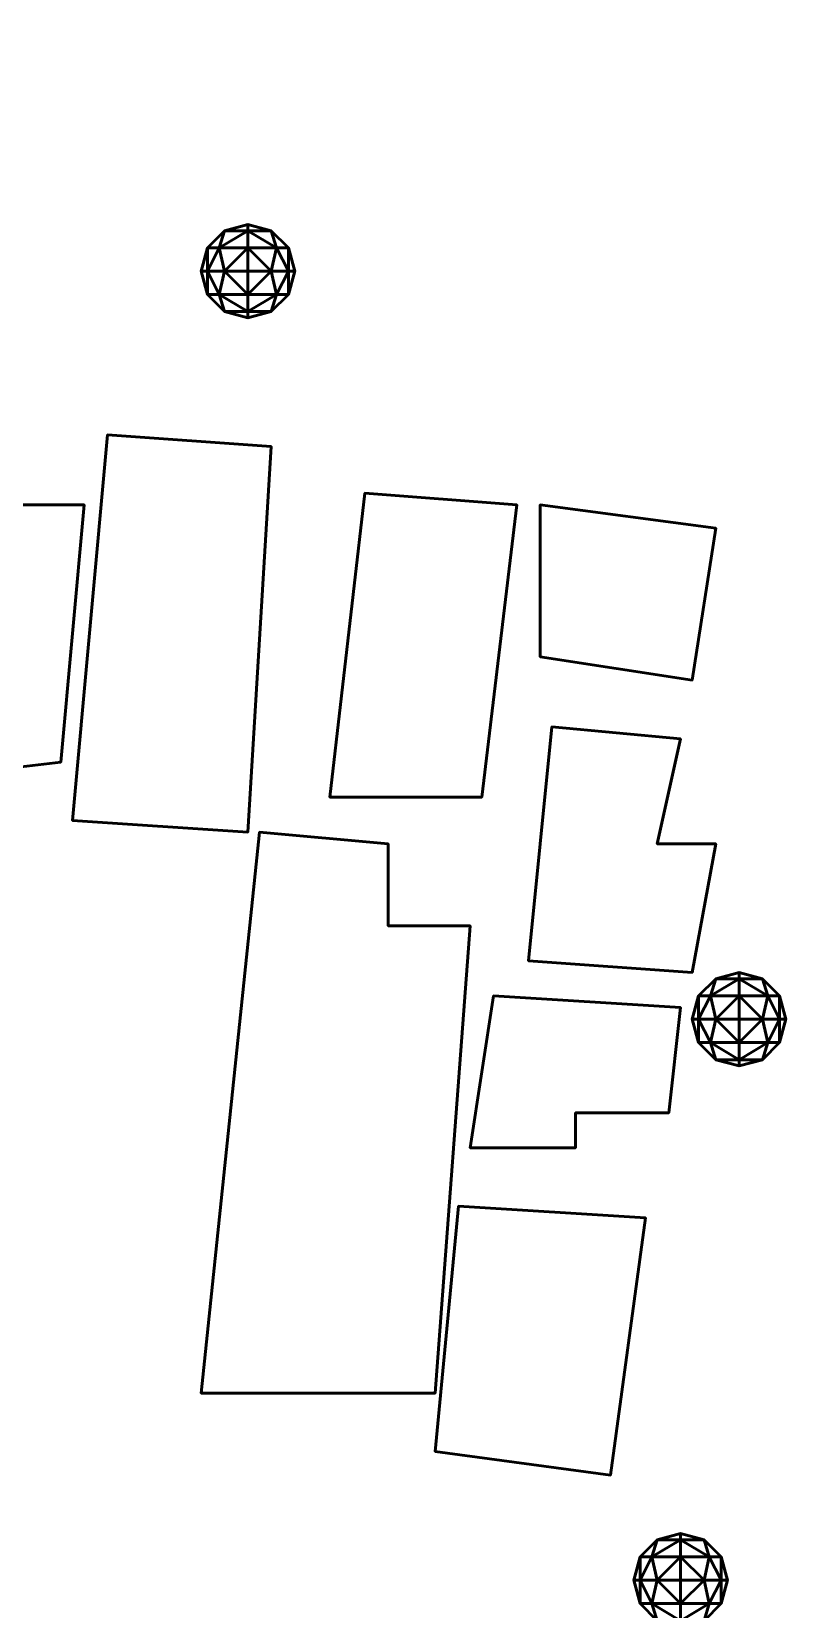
# Model space of a CAD drawing. Header units: metres. Extents: x -246 to 254, y -250 to 250.
# Drawn here: x -145.2 to -112.2, y -33.2 to 34.2 of the extents above; entities that cross this region are included whole.
import ezdxf

# ---------------------------------------------------------------- set-up
doc = ezdxf.new("R2010")
doc.units = ezdxf.units.M
doc.header["$LTSCALE"] = 5.08
doc.layers.add('一般', color=7, linetype='Continuous', lineweight=5)

# ---------------------------------------------------------------- blocks, each defined once
blk = doc.blocks.new('市街地地図 (3D)')
at = {"layer": '一般', "color": 31, "linetype": 'Continuous', "lineweight": 50}
for points in [[(-168.5, 52.5), (-168.5, 52.5, 6), (-170, 36, 6), (-170, 36)], [(-161.5, 52), (-161.5, 52, 6), (-168.5, 52.5, 6), (-168.5, 52.5)], [(-162.5, 35.5), (-162.5, 35.5, 6), (-161.5, 52, 6), (-161.5, 52)], [(-157.5, 50), (-157.5, 50, 9), (-159, 37, 9), (-159, 37)], [(-151, 49.5), (-151, 49.5, 9), (-157.5, 50, 9), (-157.5, 50)], [(-169.5, 49.5), (-169.5, 49.5, 6), (-178, 49.5, 6), (-178, 49.5)], [(-170.5, 38.5), (-170.5, 38.5, 6), (-169.5, 49.5, 6), (-169.5, 49.5)], [(-152.5, 37), (-152.5, 37, 9), (-151, 49.5, 9), (-151, 49.5)], [(-142.5, 48.5), (-142.5, 48.5, 3.6), (-150, 49.5, 3.6), (-150, 49.5)], [(-150, 49.5), (-150, 49.5, 3.6), (-150, 43, 3.6), (-150, 43)], [(-143.5, 42), (-143.5, 42, 3.6), (-142.5, 48.5, 3.6), (-142.5, 48.5)], [(-150, 43), (-150, 43, 3.6), (-143.5, 42, 3.6), (-143.5, 42)], [(-149.5, 40), (-149.5, 40, 3), (-150.5, 30, 3), (-150.5, 30)], [(-144, 39.5), (-144, 39.5, 3), (-149.5, 40, 3), (-149.5, 40)], [(-145, 35), (-145, 35, 3), (-144, 39.5, 3), (-144, 39.5)], [(-179, 37.5), (-179, 37.5, 6), (-170.5, 38.5, 6), (-170.5, 38.5)], [(-159, 37), (-159, 37, 9), (-152.5, 37, 9), (-152.5, 37)], [(-170, 36), (-170, 36, 6), (-162.5, 35.5, 6), (-162.5, 35.5)], [(-162, 35.5), (-162, 35.5, 6), (-164.5, 11.5, 6), (-164.5, 11.5)], [(-156.5, 35), (-156.5, 35, 6), (-162, 35.5, 6), (-162, 35.5)], [(-156.5, 31.5), (-156.5, 31.5, 6), (-156.5, 35, 6), (-156.5, 35)], [(-142.5, 35), (-142.5, 35, 3), (-145, 35, 3), (-145, 35)], [(-143.5, 29.5), (-143.5, 29.5, 3), (-142.5, 35, 3), (-142.5, 35)], [(-153, 31.5), (-153, 31.5, 6), (-156.5, 31.5, 6), (-156.5, 31.5)], [(-154.5, 11.5), (-154.5, 11.5, 6), (-153, 31.5, 6), (-153, 31.5)], [(-150.5, 30), (-150.5, 30, 3), (-143.5, 29.5, 3), (-143.5, 29.5)], [(-152, 28.5), (-152, 28.5, 6), (-153, 22, 6), (-153, 22)], [(-144, 28), (-144, 28, 6), (-152, 28.5, 6), (-152, 28.5)], [(-144.5, 23.5), (-144.5, 23.5, 6), (-144, 28, 6), (-144, 28)], [(-148.5, 23.5), (-148.5, 23.5, 6), (-144.5, 23.5, 6), (-144.5, 23.5)], [(-148.5, 22), (-148.5, 22, 6), (-148.5, 23.5, 6), (-148.5, 23.5)], [(-153, 22), (-153, 22, 6), (-148.5, 22, 6), (-148.5, 22)], [(-153.5, 19.5), (-153.5, 19.5, 6), (-154.5, 9, 6), (-154.5, 9)], [(-145.5, 19), (-145.5, 19, 6), (-153.5, 19.5, 6), (-153.5, 19.5)], [(-147, 8), (-147, 8, 6), (-145.5, 19, 6), (-145.5, 19)], [(-164.5, 11.5), (-164.5, 11.5, 6), (-154.5, 11.5, 6), (-154.5, 11.5)], [(-154.5, 9), (-154.5, 9, 6), (-147, 8, 6), (-147, 8)]]:
    blk.add_3dface(points, dxfattribs=at)
for points, invisible_edges in [([(-168.5, 52.5, 6), (-170, 36, 6), (-162.5, 35.5, 6), (-161.5, 52, 6)], 8), ([(-168.5, 52.5), (-170, 36), (-162.5, 35.5), (-161.5, 52)], 8), ([(-157.5, 50, 9), (-159, 37, 9), (-152.5, 37, 9), (-151, 49.5, 9)], 8), ([(-157.5, 50), (-159, 37), (-152.5, 37), (-151, 49.5)], 8), ([(-178, 49.5, 6), (-179, 37.5, 6), (-170.5, 38.5, 6), (-169.5, 49.5, 6)], 8), ([(-178, 49.5), (-179, 37.5), (-170.5, 38.5), (-169.5, 49.5)], 8), ([(-150, 49.5, 3.6), (-150, 43, 3.6), (-143.5, 42, 3.6), (-142.5, 48.5, 3.6)], 8), ([(-150, 49.5), (-150, 43), (-143.5, 42), (-142.5, 48.5)], 8), ([(-145, 35, 3), (-149.5, 40, 3), (-150.5, 30, 3), (-145, 35, 3)], 13), ([(-145, 35), (-149.5, 40), (-150.5, 30), (-145, 35)], 13), ([(-145, 35, 3), (-144, 39.5, 3), (-149.5, 40, 3), (-145, 35, 3)], 12), ([(-145, 35), (-144, 39.5), (-149.5, 40), (-145, 35)], 12), ([(-156.5, 31.5, 6), (-162, 35.5, 6), (-164.5, 11.5, 6), (-156.5, 31.5, 6)], 13), ([(-156.5, 31.5), (-162, 35.5), (-164.5, 11.5), (-156.5, 31.5)], 13), ([(-156.5, 31.5, 6), (-156.5, 35, 6), (-162, 35.5, 6), (-156.5, 31.5, 6)], 12), ([(-156.5, 31.5), (-156.5, 35), (-162, 35.5), (-156.5, 31.5)], 12), ([(-150.5, 30, 3), (-143.5, 29.5, 3), (-145, 35, 3), (-150.5, 30, 3)], 14), ([(-150.5, 30), (-143.5, 29.5), (-145, 35), (-150.5, 30)], 14), ([(-143.5, 29.5, 3), (-142.5, 35, 3), (-145, 35, 3), (-143.5, 29.5, 3)], 12), ([(-143.5, 29.5), (-142.5, 35), (-145, 35), (-143.5, 29.5)], 12), ([(-164.5, 11.5, 6), (-154.5, 11.5, 6), (-156.5, 31.5, 6), (-164.5, 11.5, 6)], 14), ([(-164.5, 11.5), (-154.5, 11.5), (-156.5, 31.5), (-164.5, 11.5)], 14), ([(-154.5, 11.5, 6), (-153, 31.5, 6), (-156.5, 31.5, 6), (-154.5, 11.5, 6)], 12), ([(-154.5, 11.5), (-153, 31.5), (-156.5, 31.5), (-154.5, 11.5)], 12), ([(-152, 28.5, 6), (-153, 22, 6), (-148.5, 23.5, 6), (-152, 28.5, 6)], 14), ([(-152, 28.5), (-153, 22), (-148.5, 23.5), (-152, 28.5)], 14), ([(-144, 28, 6), (-152, 28.5, 6), (-148.5, 23.5, 6), (-144, 28, 6)], 14), ([(-144, 28), (-152, 28.5), (-148.5, 23.5), (-144, 28)], 14), ([(-148.5, 23.5, 6), (-144.5, 23.5, 6), (-144, 28, 6), (-148.5, 23.5, 6)], 12), ([(-148.5, 23.5), (-144.5, 23.5), (-144, 28), (-148.5, 23.5)], 12), ([(-153, 22, 6), (-148.5, 22, 6), (-148.5, 23.5, 6), (-153, 22, 6)], 12), ([(-153, 22), (-148.5, 22), (-148.5, 23.5), (-153, 22)], 12), ([(-153.5, 19.5, 6), (-154.5, 9, 6), (-147, 8, 6), (-145.5, 19, 6)], 8), ([(-153.5, 19.5), (-154.5, 9), (-147, 8), (-145.5, 19)], 8)]:
    blk.add_3dface(points, dxfattribs=dict(at, invisible_edges=invisible_edges))
blk = doc.blocks.new('アーケイド (3D)')
at = {"layer": '一般', "color": 1}
blk.add_blockref('市街地地図 (3D)', (0, 0), dxfattribs=at)
blk = doc.blocks.new('NW4 (3D)')
at = {"layer": '一般', "color": 4, "linetype": 'Continuous', "lineweight": 50}
for points in [[(-162.5, 61.232, -1), (-163.5, 61.232), (-162.5, 61.5)], [(-163.5, 61.232), (-162.5, 61.232, 1), (-162.5, 61.5)], [(-162.5, 61.232, 1), (-161.5, 61.232), (-162.5, 61.5)], [(-161.5, 61.232), (-162.5, 61.232, -1), (-162.5, 61.5)], [(-163.725, 60.5, -1.225), (-164.232, 60.5), (-163.5, 61.232)], [(-164.232, 60.5), (-163.725, 60.5, 1.225), (-163.5, 61.232)], [(-162.5, 60.5, -1.732), (-163.725, 60.5, -1.225), (-162.5, 61.232, -1)], [(-162.5, 61.232, -1), (-163.725, 60.5, -1.225), (-163.5, 61.232)], [(-163.5, 61.232), (-163.725, 60.5, 1.225), (-162.5, 61.232, 1)], [(-163.725, 60.5, 1.225), (-162.5, 60.5, 1.732), (-162.5, 61.232, 1)], [(-162.5, 60.5, 1.732), (-161.275, 60.5, 1.225), (-162.5, 61.232, 1)], [(-162.5, 61.232, 1), (-161.275, 60.5, 1.225), (-161.5, 61.232)], [(-161.5, 61.232), (-161.275, 60.5, -1.225), (-162.5, 61.232, -1)], [(-161.275, 60.5, -1.225), (-162.5, 60.5, -1.732), (-162.5, 61.232, -1)], [(-161.275, 60.5, 1.225), (-160.768, 60.5), (-161.5, 61.232)], [(-160.768, 60.5), (-161.275, 60.5, -1.225), (-161.5, 61.232)], [(-164.232, 59.5, -1), (-164.5, 59.5), (-164.232, 60.5)], [(-164.5, 59.5), (-164.232, 59.5, 1), (-164.232, 60.5)], [(-163.5, 59.5, -1.732), (-164.232, 59.5, -1), (-163.725, 60.5, -1.225)], [(-163.725, 60.5, -1.225), (-164.232, 59.5, -1), (-164.232, 60.5)], [(-164.232, 60.5), (-164.232, 59.5, 1), (-163.725, 60.5, 1.225)], [(-164.232, 59.5, 1), (-163.5, 59.5, 1.732), (-163.725, 60.5, 1.225)], [(-162.5, 60.5, -1.732), (-163.5, 59.5, -1.732), (-163.725, 60.5, -1.225)], [(-163.725, 60.5, 1.225), (-163.5, 59.5, 1.732), (-162.5, 60.5, 1.732)], [(-162.5, 59.5, -2), (-163.5, 59.5, -1.732), (-162.5, 60.5, -1.732)], [(-163.5, 59.5, 1.732), (-162.5, 59.5, 2), (-162.5, 60.5, 1.732)], [(-162.5, 59.5, 2), (-161.5, 59.5, 1.732), (-162.5, 60.5, 1.732)], [(-162.5, 60.5, 1.732), (-161.5, 59.5, 1.732), (-161.275, 60.5, 1.225)], [(-161.275, 60.5, -1.225), (-161.5, 59.5, -1.732), (-162.5, 60.5, -1.732)], [(-161.5, 59.5, -1.732), (-162.5, 59.5, -2), (-162.5, 60.5, -1.732)], [(-161.5, 59.5, 1.732), (-160.768, 59.5, 1), (-161.275, 60.5, 1.225)], [(-160.768, 59.5, -1), (-161.5, 59.5, -1.732), (-161.275, 60.5, -1.225)], [(-161.275, 60.5, 1.225), (-160.768, 59.5, 1), (-160.768, 60.5)], [(-160.768, 60.5), (-160.768, 59.5, -1), (-161.275, 60.5, -1.225)], [(-160.768, 59.5, 1), (-160.5, 59.5), (-160.768, 60.5)], [(-160.5, 59.5), (-160.768, 59.5, -1), (-160.768, 60.5)], [(-164.232, 59.5, -1), (-164.232, 58.5), (-164.5, 59.5)], [(-164.5, 59.5), (-164.232, 58.5), (-164.232, 59.5, 1)], [(-163.5, 59.5, -1.732), (-163.725, 58.5, -1.225), (-164.232, 59.5, -1)], [(-163.725, 58.5, -1.225), (-164.232, 58.5), (-164.232, 59.5, -1)], [(-164.232, 58.5), (-163.725, 58.5, 1.225), (-164.232, 59.5, 1)], [(-164.232, 59.5, 1), (-163.725, 58.5, 1.225), (-163.5, 59.5, 1.732)], [(-162.5, 58.5, -1.732), (-163.725, 58.5, -1.225), (-163.5, 59.5, -1.732)], [(-163.725, 58.5, 1.225), (-162.5, 58.5, 1.732), (-163.5, 59.5, 1.732)], [(-162.5, 59.5, -2), (-162.5, 58.5, -1.732), (-163.5, 59.5, -1.732)], [(-163.5, 59.5, 1.732), (-162.5, 58.5, 1.732), (-162.5, 59.5, 2)], [(-162.5, 59.5, 2), (-162.5, 58.5, 1.732), (-161.5, 59.5, 1.732)], [(-162.5, 58.5, 1.732), (-161.275, 58.5, 1.225), (-161.5, 59.5, 1.732)], [(-161.275, 58.5, -1.225), (-162.5, 58.5, -1.732), (-161.5, 59.5, -1.732)], [(-161.5, 59.5, -1.732), (-162.5, 58.5, -1.732), (-162.5, 59.5, -2)], [(-161.5, 59.5, 1.732), (-161.275, 58.5, 1.225), (-160.768, 59.5, 1)], [(-160.768, 59.5, -1), (-161.275, 58.5, -1.225), (-161.5, 59.5, -1.732)], [(-161.275, 58.5, 1.225), (-160.768, 58.5), (-160.768, 59.5, 1)], [(-160.768, 58.5), (-161.275, 58.5, -1.225), (-160.768, 59.5, -1)], [(-160.768, 59.5, 1), (-160.768, 58.5), (-160.5, 59.5)], [(-160.5, 59.5), (-160.768, 58.5), (-160.768, 59.5, -1)], [(-163.725, 58.5, -1.225), (-163.5, 57.768), (-164.232, 58.5)], [(-164.232, 58.5), (-163.5, 57.768), (-163.725, 58.5, 1.225)], [(-162.5, 58.5, -1.732), (-162.5, 57.768, -1), (-163.725, 58.5, -1.225)], [(-162.5, 57.768, -1), (-163.5, 57.768), (-163.725, 58.5, -1.225)], [(-163.5, 57.768), (-162.5, 57.768, 1), (-163.725, 58.5, 1.225)], [(-163.725, 58.5, 1.225), (-162.5, 57.768, 1), (-162.5, 58.5, 1.732)], [(-162.5, 58.5, 1.732), (-162.5, 57.768, 1), (-161.275, 58.5, 1.225)], [(-162.5, 57.768, 1), (-161.5, 57.768), (-161.275, 58.5, 1.225)], [(-161.5, 57.768), (-162.5, 57.768, -1), (-161.275, 58.5, -1.225)], [(-161.275, 58.5, -1.225), (-162.5, 57.768, -1), (-162.5, 58.5, -1.732)], [(-161.275, 58.5, 1.225), (-161.5, 57.768), (-160.768, 58.5)], [(-160.768, 58.5), (-161.5, 57.768), (-161.275, 58.5, -1.225)], [(-162.5, 57.768, -1), (-162.5, 57.5), (-163.5, 57.768)], [(-163.5, 57.768), (-162.5, 57.5), (-162.5, 57.768, 1)], [(-162.5, 57.768, 1), (-162.5, 57.5), (-161.5, 57.768)], [(-161.5, 57.768), (-162.5, 57.5), (-162.5, 57.768, -1)], [(-142.725, 28.5, -1.225), (-143.232, 28.5), (-142.5, 29.232)], [(-143.232, 28.5), (-142.725, 28.5, 1.225), (-142.5, 29.232)], [(-141.5, 28.5, -1.732), (-142.725, 28.5, -1.225), (-141.5, 29.232, -1)], [(-141.5, 29.232, -1), (-142.725, 28.5, -1.225), (-142.5, 29.232)], [(-142.5, 29.232), (-142.725, 28.5, 1.225), (-141.5, 29.232, 1)], [(-142.725, 28.5, 1.225), (-141.5, 28.5, 1.732), (-141.5, 29.232, 1)], [(-141.5, 29.232, -1), (-142.5, 29.232), (-141.5, 29.5)], [(-142.5, 29.232), (-141.5, 29.232, 1), (-141.5, 29.5)], [(-141.5, 29.232, 1), (-140.5, 29.232), (-141.5, 29.5)], [(-140.5, 29.232), (-141.5, 29.232, -1), (-141.5, 29.5)], [(-141.5, 28.5, 1.732), (-140.275, 28.5, 1.225), (-141.5, 29.232, 1)], [(-141.5, 29.232, 1), (-140.275, 28.5, 1.225), (-140.5, 29.232)], [(-140.5, 29.232), (-140.275, 28.5, -1.225), (-141.5, 29.232, -1)], [(-140.275, 28.5, -1.225), (-141.5, 28.5, -1.732), (-141.5, 29.232, -1)], [(-140.275, 28.5, 1.225), (-139.768, 28.5), (-140.5, 29.232)], [(-139.768, 28.5), (-140.275, 28.5, -1.225), (-140.5, 29.232)], [(-143.232, 27.5, -1), (-143.5, 27.5), (-143.232, 28.5)], [(-143.5, 27.5), (-143.232, 27.5, 1), (-143.232, 28.5)], [(-142.5, 27.5, -1.732), (-143.232, 27.5, -1), (-142.725, 28.5, -1.225)], [(-142.725, 28.5, -1.225), (-143.232, 27.5, -1), (-143.232, 28.5)], [(-143.232, 28.5), (-143.232, 27.5, 1), (-142.725, 28.5, 1.225)], [(-143.232, 27.5, 1), (-142.5, 27.5, 1.732), (-142.725, 28.5, 1.225)], [(-141.5, 28.5, -1.732), (-142.5, 27.5, -1.732), (-142.725, 28.5, -1.225)], [(-142.725, 28.5, 1.225), (-142.5, 27.5, 1.732), (-141.5, 28.5, 1.732)], [(-141.5, 27.5, -2), (-142.5, 27.5, -1.732), (-141.5, 28.5, -1.732)], [(-142.5, 27.5, 1.732), (-141.5, 27.5, 2), (-141.5, 28.5, 1.732)], [(-141.5, 27.5, 2), (-140.5, 27.5, 1.732), (-141.5, 28.5, 1.732)], [(-141.5, 28.5, 1.732), (-140.5, 27.5, 1.732), (-140.275, 28.5, 1.225)], [(-140.275, 28.5, -1.225), (-140.5, 27.5, -1.732), (-141.5, 28.5, -1.732)], [(-140.5, 27.5, -1.732), (-141.5, 27.5, -2), (-141.5, 28.5, -1.732)], [(-140.5, 27.5, 1.732), (-139.768, 27.5, 1), (-140.275, 28.5, 1.225)], [(-139.768, 27.5, -1), (-140.5, 27.5, -1.732), (-140.275, 28.5, -1.225)], [(-140.275, 28.5, 1.225), (-139.768, 27.5, 1), (-139.768, 28.5)], [(-139.768, 28.5), (-139.768, 27.5, -1), (-140.275, 28.5, -1.225)], [(-139.768, 27.5, 1), (-139.5, 27.5), (-139.768, 28.5)], [(-139.5, 27.5), (-139.768, 27.5, -1), (-139.768, 28.5)], [(-143.232, 27.5, -1), (-143.232, 26.5), (-143.5, 27.5)], [(-143.5, 27.5), (-143.232, 26.5), (-143.232, 27.5, 1)], [(-142.5, 27.5, -1.732), (-142.725, 26.5, -1.225), (-143.232, 27.5, -1)], [(-142.725, 26.5, -1.225), (-143.232, 26.5), (-143.232, 27.5, -1)], [(-143.232, 26.5), (-142.725, 26.5, 1.225), (-143.232, 27.5, 1)], [(-143.232, 27.5, 1), (-142.725, 26.5, 1.225), (-142.5, 27.5, 1.732)], [(-141.5, 26.5, -1.732), (-142.725, 26.5, -1.225), (-142.5, 27.5, -1.732)], [(-142.725, 26.5, 1.225), (-141.5, 26.5, 1.732), (-142.5, 27.5, 1.732)], [(-141.5, 27.5, -2), (-141.5, 26.5, -1.732), (-142.5, 27.5, -1.732)], [(-142.5, 27.5, 1.732), (-141.5, 26.5, 1.732), (-141.5, 27.5, 2)], [(-141.5, 27.5, 2), (-141.5, 26.5, 1.732), (-140.5, 27.5, 1.732)], [(-141.5, 26.5, 1.732), (-140.275, 26.5, 1.225), (-140.5, 27.5, 1.732)], [(-140.275, 26.5, -1.225), (-141.5, 26.5, -1.732), (-140.5, 27.5, -1.732)], [(-140.5, 27.5, -1.732), (-141.5, 26.5, -1.732), (-141.5, 27.5, -2)], [(-140.5, 27.5, 1.732), (-140.275, 26.5, 1.225), (-139.768, 27.5, 1)], [(-139.768, 27.5, -1), (-140.275, 26.5, -1.225), (-140.5, 27.5, -1.732)], [(-140.275, 26.5, 1.225), (-139.768, 26.5), (-139.768, 27.5, 1)], [(-139.768, 26.5), (-140.275, 26.5, -1.225), (-139.768, 27.5, -1)], [(-139.768, 27.5, 1), (-139.768, 26.5), (-139.5, 27.5)], [(-139.5, 27.5), (-139.768, 26.5), (-139.768, 27.5, -1)], [(-142.725, 26.5, -1.225), (-142.5, 25.768), (-143.232, 26.5)], [(-143.232, 26.5), (-142.5, 25.768), (-142.725, 26.5, 1.225)], [(-141.5, 26.5, -1.732), (-141.5, 25.768, -1), (-142.725, 26.5, -1.225)], [(-141.5, 25.768, -1), (-142.5, 25.768), (-142.725, 26.5, -1.225)], [(-142.5, 25.768), (-141.5, 25.768, 1), (-142.725, 26.5, 1.225)], [(-142.725, 26.5, 1.225), (-141.5, 25.768, 1), (-141.5, 26.5, 1.732)], [(-141.5, 26.5, 1.732), (-141.5, 25.768, 1), (-140.275, 26.5, 1.225)], [(-141.5, 25.768, 1), (-140.5, 25.768), (-140.275, 26.5, 1.225)], [(-140.5, 25.768), (-141.5, 25.768, -1), (-140.275, 26.5, -1.225)], [(-140.275, 26.5, -1.225), (-141.5, 25.768, -1), (-141.5, 26.5, -1.732)], [(-140.275, 26.5, 1.225), (-140.5, 25.768), (-139.768, 26.5)], [(-139.768, 26.5), (-140.5, 25.768), (-140.275, 26.5, -1.225)], [(-141.5, 25.768, -1), (-141.5, 25.5), (-142.5, 25.768)], [(-142.5, 25.768), (-141.5, 25.5), (-141.5, 25.768, 1)], [(-141.5, 25.768, 1), (-141.5, 25.5), (-140.5, 25.768)], [(-140.5, 25.768), (-141.5, 25.5), (-141.5, 25.768, -1)], [(-144, 5.232, -1), (-145, 5.232), (-144, 5.5)], [(-145, 5.232), (-144, 5.232, 1), (-144, 5.5)], [(-144, 5.232, 1), (-143, 5.232), (-144, 5.5)], [(-143, 5.232), (-144, 5.232, -1), (-144, 5.5)], [(-145.225, 4.5, -1.225), (-145.732, 4.5), (-145, 5.232)], [(-145.732, 4.5), (-145.225, 4.5, 1.225), (-145, 5.232)], [(-144, 4.5, -1.732), (-145.225, 4.5, -1.225), (-144, 5.232, -1)], [(-144, 5.232, -1), (-145.225, 4.5, -1.225), (-145, 5.232)], [(-145, 5.232), (-145.225, 4.5, 1.225), (-144, 5.232, 1)], [(-145.225, 4.5, 1.225), (-144, 4.5, 1.732), (-144, 5.232, 1)], [(-144, 4.5, 1.732), (-142.775, 4.5, 1.225), (-144, 5.232, 1)], [(-144, 5.232, 1), (-142.775, 4.5, 1.225), (-143, 5.232)], [(-143, 5.232), (-142.775, 4.5, -1.225), (-144, 5.232, -1)], [(-142.775, 4.5, -1.225), (-144, 4.5, -1.732), (-144, 5.232, -1)], [(-142.775, 4.5, 1.225), (-142.268, 4.5), (-143, 5.232)], [(-142.268, 4.5), (-142.775, 4.5, -1.225), (-143, 5.232)], [(-145.732, 3.5, -1), (-146, 3.5), (-145.732, 4.5)], [(-146, 3.5), (-145.732, 3.5, 1), (-145.732, 4.5)], [(-145, 3.5, -1.732), (-145.732, 3.5, -1), (-145.225, 4.5, -1.225)], [(-145.225, 4.5, -1.225), (-145.732, 3.5, -1), (-145.732, 4.5)], [(-145.732, 4.5), (-145.732, 3.5, 1), (-145.225, 4.5, 1.225)], [(-145.732, 3.5, 1), (-145, 3.5, 1.732), (-145.225, 4.5, 1.225)], [(-144, 4.5, -1.732), (-145, 3.5, -1.732), (-145.225, 4.5, -1.225)], [(-145.225, 4.5, 1.225), (-145, 3.5, 1.732), (-144, 4.5, 1.732)], [(-144, 3.5, -2), (-145, 3.5, -1.732), (-144, 4.5, -1.732)], [(-145, 3.5, 1.732), (-144, 3.5, 2), (-144, 4.5, 1.732)], [(-144, 3.5, 2), (-143, 3.5, 1.732), (-144, 4.5, 1.732)], [(-144, 4.5, 1.732), (-143, 3.5, 1.732), (-142.775, 4.5, 1.225)], [(-142.775, 4.5, -1.225), (-143, 3.5, -1.732), (-144, 4.5, -1.732)], [(-143, 3.5, -1.732), (-144, 3.5, -2), (-144, 4.5, -1.732)], [(-143, 3.5, 1.732), (-142.268, 3.5, 1), (-142.775, 4.5, 1.225)], [(-142.268, 3.5, -1), (-143, 3.5, -1.732), (-142.775, 4.5, -1.225)], [(-142.775, 4.5, 1.225), (-142.268, 3.5, 1), (-142.268, 4.5)], [(-142.268, 4.5), (-142.268, 3.5, -1), (-142.775, 4.5, -1.225)], [(-142.268, 3.5, 1), (-142, 3.5), (-142.268, 4.5)], [(-142, 3.5), (-142.268, 3.5, -1), (-142.268, 4.5)], [(-145.732, 3.5, -1), (-145.732, 2.5), (-146, 3.5)], [(-146, 3.5), (-145.732, 2.5), (-145.732, 3.5, 1)], [(-145, 3.5, -1.732), (-145.225, 2.5, -1.225), (-145.732, 3.5, -1)], [(-145.225, 2.5, -1.225), (-145.732, 2.5), (-145.732, 3.5, -1)], [(-145.732, 2.5), (-145.225, 2.5, 1.225), (-145.732, 3.5, 1)], [(-145.732, 3.5, 1), (-145.225, 2.5, 1.225), (-145, 3.5, 1.732)], [(-144, 2.5, -1.732), (-145.225, 2.5, -1.225), (-145, 3.5, -1.732)], [(-145.225, 2.5, 1.225), (-144, 2.5, 1.732), (-145, 3.5, 1.732)], [(-144, 3.5, -2), (-144, 2.5, -1.732), (-145, 3.5, -1.732)], [(-145, 3.5, 1.732), (-144, 2.5, 1.732), (-144, 3.5, 2)], [(-144, 3.5, 2), (-144, 2.5, 1.732), (-143, 3.5, 1.732)], [(-144, 2.5, 1.732), (-142.775, 2.5, 1.225), (-143, 3.5, 1.732)], [(-142.775, 2.5, -1.225), (-144, 2.5, -1.732), (-143, 3.5, -1.732)], [(-143, 3.5, -1.732), (-144, 2.5, -1.732), (-144, 3.5, -2)], [(-143, 3.5, 1.732), (-142.775, 2.5, 1.225), (-142.268, 3.5, 1)], [(-142.268, 3.5, -1), (-142.775, 2.5, -1.225), (-143, 3.5, -1.732)], [(-142.775, 2.5, 1.225), (-142.268, 2.5), (-142.268, 3.5, 1)], [(-142.268, 2.5), (-142.775, 2.5, -1.225), (-142.268, 3.5, -1)], [(-142.268, 3.5, 1), (-142.268, 2.5), (-142, 3.5)], [(-142, 3.5), (-142.268, 2.5), (-142.268, 3.5, -1)], [(-145.225, 2.5, -1.225), (-145, 1.768), (-145.732, 2.5)], [(-145.732, 2.5), (-145, 1.768), (-145.225, 2.5, 1.225)], [(-144, 2.5, -1.732), (-144, 1.768, -1), (-145.225, 2.5, -1.225)], [(-144, 1.768, -1), (-145, 1.768), (-145.225, 2.5, -1.225)], [(-145, 1.768), (-144, 1.768, 1), (-145.225, 2.5, 1.225)], [(-145.225, 2.5, 1.225), (-144, 1.768, 1), (-144, 2.5, 1.732)], [(-144, 2.5, 1.732), (-144, 1.768, 1), (-142.775, 2.5, 1.225)], [(-144, 1.768, 1), (-143, 1.768), (-142.775, 2.5, 1.225)], [(-143, 1.768), (-144, 1.768, -1), (-142.775, 2.5, -1.225)], [(-142.775, 2.5, -1.225), (-144, 1.768, -1), (-144, 2.5, -1.732)], [(-142.775, 2.5, 1.225), (-143, 1.768), (-142.268, 2.5)], [(-142.268, 2.5), (-143, 1.768), (-142.775, 2.5, -1.225)]]:
    blk.add_3dface(points, dxfattribs=at)
blk = doc.blocks.new('敷地 (3D)')
at = {"layer": '一般', "color": 19, "linetype": 'Continuous', "lineweight": 50}
for points in [[(-272.5, 285.5, 0.1), (227.5, 285.5, 0.1), (227.5, -214.5, 0.1), (-272.5, -214.5, 0.1)], [(-272.5, 285.5), (227.5, 285.5), (227.5, -214.5), (-272.5, -214.5)]]:
    blk.add_3dface(points, dxfattribs=at)
blk = doc.blocks.new('高層建築・集合住宅 (3D)')
at = {"layer": '一般', "color": 7}
for name, p in [('敷地 (3D)', (0, 0)), ('アーケイド (3D)', (0, 0, 2.4)), ('市街地地図 (3D)', (0, 0)), ('NW4 (3D)', (0, 0, 2))]:
    blk.add_blockref(name, p, dxfattribs=at)
at = {"layer": '一般', "color": 1}
for name, p in [('アーケイド (3D)', (0, 0, 2.4)), ('市街地地図 (3D)', (0, 0)), ('アーケイド (3D)', (0, 0, 2.4)), ('市街地地図 (3D)', (0, 0))]:
    blk.add_blockref(name, p, dxfattribs=at)
at = {"layer": '一般', "color": 31}
for name, p in [('アーケイド (3D)', (0, 0, 2.4)), ('市街地地図 (3D)', (0, 0))]:
    blk.add_blockref(name, p, dxfattribs=at)

msp = doc.modelspace()

# ---------------------------------------------------------------- block references
at = {"layer": '一般', "color": 7}
for name, p in [('高層建築・集合住宅 (3D)', (26.5, -35.5)), ('アーケイド (3D)', (26.5, -35.5, 2.4)), ('市街地地図 (3D)', (26.5, -35.5))]:
    msp.add_blockref(name, p, dxfattribs=at)

doc.saveas('drawing.dxf')
